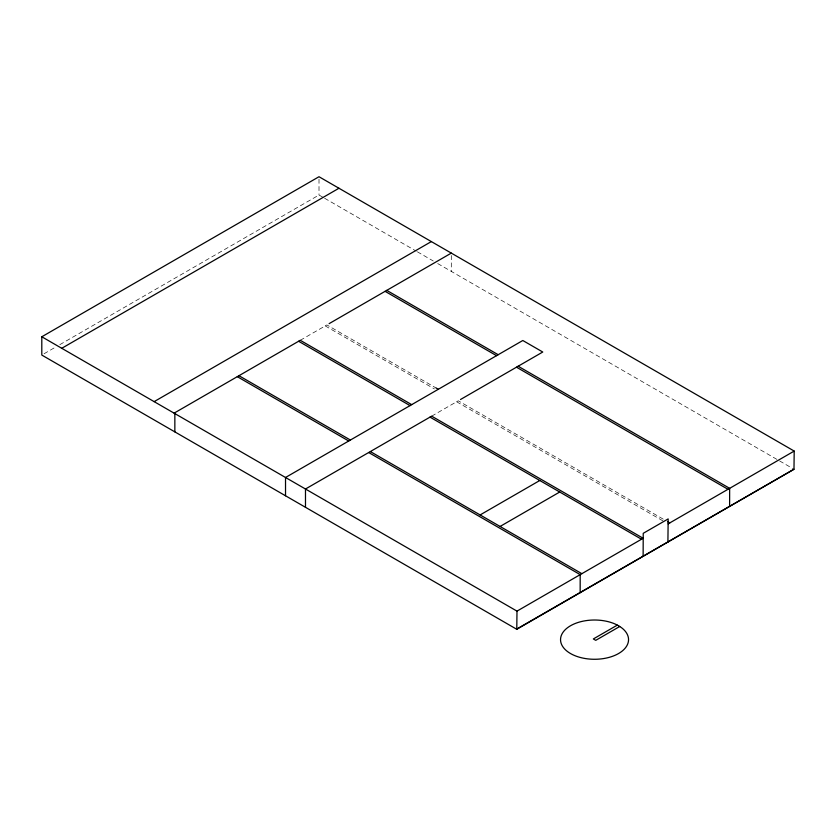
<?xml version="1.0" encoding="UTF-8"?>
<svg xmlns="http://www.w3.org/2000/svg" width="836" height="836" viewBox="0 0 836 836"><rect width="100%" height="100%" fill="white"/><g stroke="black" fill="none" stroke-linecap="round" stroke-linejoin="round"><path stroke-width="0.63" stroke-dasharray="4.18 3.13" d="M44.057 353.764L55.322 347.253M59.826 344.651L319.007 195.018L323.532 197.63M300.27 340.304L326.886 324.943L436.068 387.977M431.669 416.161L458.274 400.799L664.129 519.647M324.661 198.278L416.255 251.166M417.383 251.814L433.215 260.957M437.74 263.57L792.622 468.453M325.225 325.904L434.406 388.939M456.613 401.761L664.725 521.915M451.304 255.544L451.304 271.397M319.007 179.165L319.007 195.018"/><path stroke-width="1.25" d="M580.153 592.703L580.194 574.635L368.686 452.527M643.124 556.337L643.229 533.316L668.173 518.916L667.901 542.042M729.609 506.407L729.65 488.339L518.153 366.231M516.773 629.289L793.981 469.247L794.2 451.074L319.007 176.73L41.8 336.772L41.8 355.06L516.773 629.289L516.993 611.126L643.166 538.279L431.669 416.161L305.485 489.008L305.485 507.306M61.759 348.298L338.967 188.246M154.137 401.635L431.345 241.583M174.097 413.151L300.27 340.304L411.709 404.645M329.123 323.647L451.304 253.109M460.511 399.503L542.763 352.019L522.803 340.503L285.525 477.492L285.525 495.779M480.125 514.934L539.774 480.501M500.074 526.461L559.733 492.017M668.121 523.869L794.2 451.074M516.543 629.153L793.981 469.247M617.302 625.119L593.341 638.955L595.744 640.334L619.706 626.509M386.765 290.374L498.193 354.715M385.103 291.336L496.532 355.666M516.491 367.192L727.989 489.3M436.068 387.977L438.315 389.283M667.515 521.601L669.782 522.908M298.609 341.266L410.048 405.606M430.007 417.122L641.505 539.23M238.96 375.709L350.399 440.039M370.348 451.565L581.856 573.674M237.299 376.67L348.727 441M41.8 336.772L516.993 611.126M174.849 413.59L174.849 431.878M618.588 625.767L615.244 624.074A33.994 19.625 0 0 0 561.353 635.391A33.994 19.625 0 0 0 601.899 658.81A33.994 19.625 0 0 0 621.514 627.7L618.588 625.767"/></g></svg>
